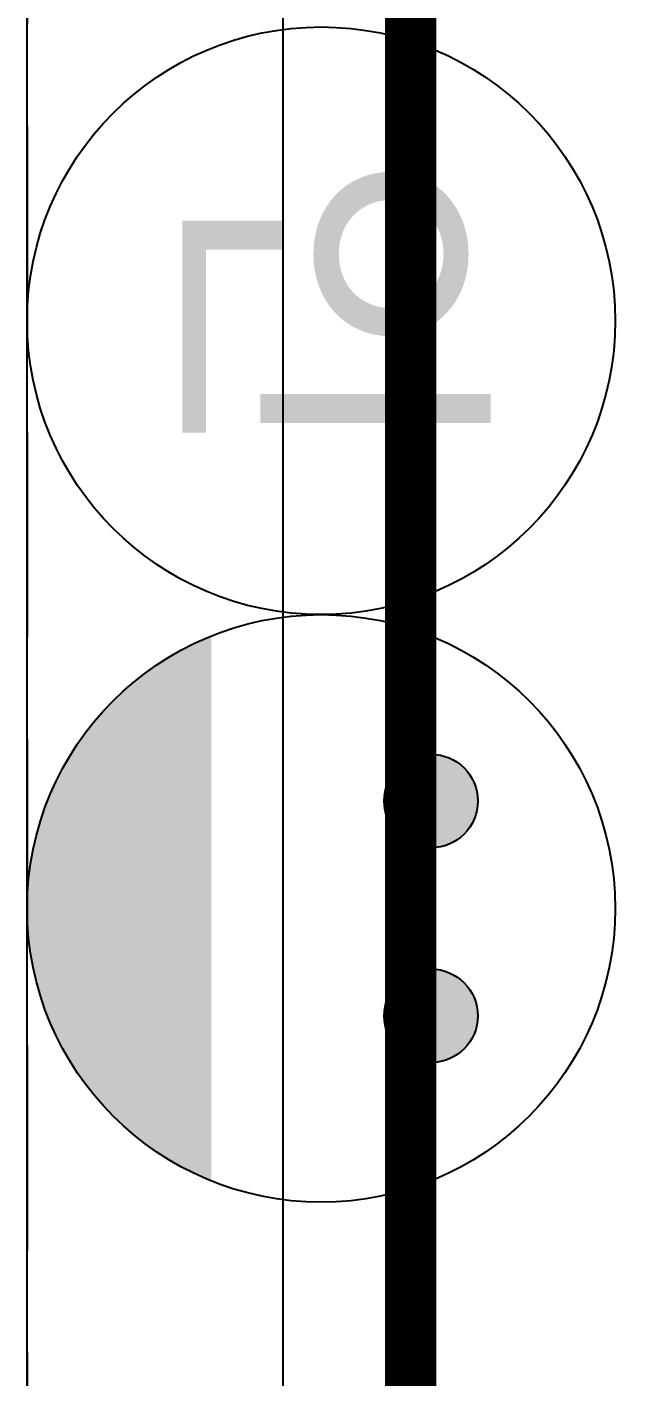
# Model space of a CAD drawing. Header units: millimetres. Extents: x 144680 to 236290, y -190947 to -149396.
# Drawn here: x 225732 to 225967, y -172330 to -171802 of the extents above; entities that cross this region are included whole.
import ezdxf

# ---------------------------------------------------------------- set-up
doc = ezdxf.new("R2010")
doc.units = ezdxf.units.MM
doc.header["$LTSCALE"] = 100
doc.linetypes.add('DH-HID2', pattern=[1.2, 0.8, -0.4])
doc.linetypes.add('HID', pattern=[2.5, 1.5, -1])
for name, color, linetype in [('3.기호.계단선', 30, 'Continuous'), ('CEIL-LIGHT', 7, 'Continuous'), ('FU-FURM', 251, 'DH-HID2'), ('SYM', 94, 'Continuous'), ('설비', 140, 'Continuous')]:
    doc.layers.add(name, color=color, linetype=linetype)
doc.styles.add('코레일둥고', font='Korail_Round_Gothic_Medium.ttf')

# ---------------------------------------------------------------- blocks, each defined once
blk = doc.blocks.new('F-701-3')
at = {"layer": 'FU-FURM'}
blk.add_lwpolyline([(-830, -2300), (830, -2300, 0.414214), (850, -2280), (850, -20, 0.414214), (830, 0), (-830, 0, 0.414214), (-850, -20), (-850, -2280, 0.414214)], format="xyb", close=True, dxfattribs=at)
blk = doc.blocks.new('vudauseeh')
at = {"layer": 'SYM', "color": 2}
blk.add_line((142460, -173400), (142460, -170110), dxfattribs=at)
blk = doc.blocks.new('cjswjdeh2')
blk.add_blockref('vudauseeh', (85552.89, 2316.49))
at = {"layer": 'FU-FURM', "color": 8, "rotation": 180}
blk.add_blockref('F-701-3', (228862.89, -171084.01), dxfattribs=at)
blk = doc.blocks.new('egoo')
at = {"layer": '설비'}
h = blk.add_hatch(color=140, dxfattribs=at)
edge = h.paths.add_edge_path()
edge.add_arc((1015645.32, 443433.75), 22.29, 0, 360)
h = blk.add_hatch(color=140, dxfattribs=at)
edge = h.paths.add_edge_path()
edge.add_arc((1015747.66, 443433.75), 22.29, 0, 360)
h = blk.add_hatch(color=140, dxfattribs=at)
edge = h.paths.add_edge_path()
edge.add_line((1015826.33, 443329.11), (1015566.64, 443329.11))
edge.add_ellipse((1015696.49, 443381.46), major_axis=(98.99, 98.99), ratio=1, start_angle=156.95778, end_angle=293.04222)
at = {"layer": '설비', "color": 140}
for centre, radius in [((1015696.49, 443381.46), 140), ((1015645.32, 443433.75), 22.29), ((1015747.66, 443433.75), 22.29)]:
    blk.add_circle(centre, radius, dxfattribs=at)
blk = doc.blocks.new('DLSXJSPT')
at = {"layer": '설비', "color": 140}
blk.add_circle((242956.01, 103418.37), 115, dxfattribs=at)
at = {"layer": '설비', "color": 140, "style": '코레일둥고'}
blk.add_text('인', height=100, dxfattribs=at).set_placement((242888.14, 103371.96))

msp = doc.modelspace()

# ---------------------------------------------------------------- linework, layer by layer
at = {"layer": '3.기호.계단선', "color": 10, "linetype": 'HID'}
msp.add_lwpolyline([(225882.23, -170110, 20, 20, 0), (225882.23, -173400.5, 20, 20, 0)], format="xyseb", dxfattribs=at)
at = {"layer": 'CEIL-LIGHT'}
msp.add_lwpolyline([(225832.23, -170110), (225832.23, -173400)], dxfattribs=at)

# ---------------------------------------------------------------- block references
msp.add_blockref('cjswjdeh2', (-2280.65, -2316.49))
at = {"layer": '설비', "rotation": 270}
msp.add_blockref('DLSXJSPT', (122428.86, 71039.28), dxfattribs=at)
at = {"layer": '설비', "color": 140, "xscale": 0.8214285869294655, "yscale": 0.8214285869294655, "zscale": 0.8214285869294655, "rotation": 270}
msp.add_blockref('egoo', (-138358.97, 662175.39), dxfattribs=at)

doc.saveas('drawing.dxf')
